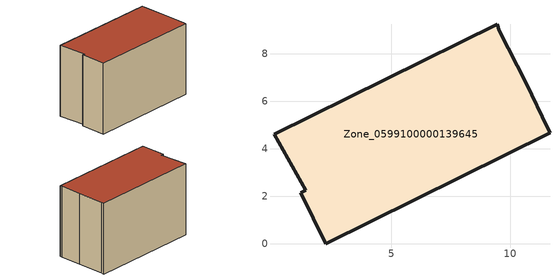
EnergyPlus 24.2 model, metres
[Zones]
Zone_0599100000139645
 floor ground (C_G): 9.53,8.96 10.66,6.75 11.58,4.87 11.67,4.67 2.24,0 1.19,2.15 1.39,2.24 0.06,4.61 9.45,9.24 z0
 wall outside (C_F): 2.24,0 11.67,4.67 11.58,4.87 10.66,6.75 9.53,8.96 9.45,9.24 0.06,4.61 1.39,2.24 1.19,2.15 2.24,0 z0:6.76
 roof outside (C_R): 0.06,4.61 1.39,2.24 1.19,2.15 2.24,0 11.67,4.67 11.58,4.87 10.66,6.75 9.53,8.96 9.45,9.24 z6.76
[BUILDING]
Pand.0599100000139645: North Axis=0; Terrain=City; Loads Convergence Tolerance Value=0.04; Temperature Convergence Tolerance Value=0.4; Solar Distribution=FullExterior; Maximum Number of Warmup Days=25; Minimum Number of Warmup Days=1
[Site:Location]
Rotterdam.The.Hague.AP_ZH_NLD Design_Conditions: Latitude=51.96; Longitude=4.45; Time Zone=1; Elevation=-4.5
[SITE:GROUNDTEMPERATURE:BUILDINGSURFACE]
18, 18, 18, 18, 18, 18, 18, 18, 18, 18, 18, 18
[MATERIAL] Thermal Absorptance=0.9; Solar Absorptance=0.7; Visible Absorptance=0.7
Name | Roughness | Thickness | Conductivity | Density | Specific Heat
G.TI.1975-1991 | MediumSmooth | 0.15 | 0.288461 | 540 | 1210
F.TI.1975-1991 | Rough | 0.3 | 0.230769 | 1920 | 840
R.TI.1975-1991 | MediumRough | 0.2 | 0.153846 | 1500 | 1000
[CONSTRUCTION]
C_G: G.TI.1975-1991
C_F: F.TI.1975-1991
C_R: R.TI.1975-1991
[ZONE]
Zone_0599100000139645: Type=1; Multiplier=1; Ceiling Height=Autocalculate; Volume=Autocalculate; Floor Area=autocalculate; Part of Total Floor Area=Yes
[ZONEINFILTRATION:DESIGNFLOWRATE]
Infil_Zone_0599100000139645: Zone or ZoneList or Space or SpaceList=Zone_0599100000139645; Schedule=AlwaysOn; Design Flow Rate Calculation Method=Flow/Area; Flow Rate per Floor Area=0.003; Constant Term Coefficient=1; Temperature Term Coefficient=0; Velocity Term Coefficient=0; Velocity Squared Term Coefficient=0
[HVACTEMPLATE:ZONE:IDEALLOADSAIRSYSTEM]
Zone_0599100000139645: Maximum Heating Supply Air Temperature=50; Minimum Cooling Supply Air Temperature=13; Maximum Heating Supply Air Humidity Ratio=0.0156; Minimum Cooling Supply Air Humidity Ratio=0.0077; Heating Limit=NoLimit; Cooling Limit=NoLimit; Dehumidification Control Type=ConstantSensibleHeatRatio; Cooling Sensible Heat Ratio=0.7; Dehumidification Setpoint=60; Humidification Control Type=None; Humidification Setpoint=30; Outdoor Air Method=None; Outdoor Air Flow Rate per Person=0.00944; Outdoor Air Flow Rate per Zone Floor Area=0; Outdoor Air Flow Rate per Zone=0; Demand Controlled Ventilation Type=None; Outdoor Air Economizer Type=NoEconomizer; Heat Recovery Type=None; Sensible Heat Recovery Effectiveness=0.7; Latent Heat Recovery Effectiveness=0.65
[ZONECONTROL:THERMOSTAT]
ThermostatControl_Zone_0599100000139645: Zone or ZoneList=Zone_0599100000139645; Control Type Schedule=DualSetpointControlType; Control 1=Thermostat_Zone_0599100000139645; Temperature Difference Between Cutout And Setpoint=0
[THERMOSTATSETPOINT:DUALSETPOINT]
Thermostat_Zone_0599100000139645: Heating Setpoint Temperature Schedule=HeatingSetpoint_Zone_0599100000139645; Cooling Setpoint Temperature Schedule=CoolingSetpoint_Zone_0599100000139645
[SCHEDULE:COMPACT]
HeatingSetpoint_Zone_0599100000139645: Through: 12/31, For: AllDays, Until: 24:00, 21
CoolingSetpoint_Zone_0599100000139645: Through: 12/31, For: AllDays, Until: 24:00, 24
DualSetpointControlType: Through: 12/31, For: AllDays, Until: 24:00, 4
AlwaysOn: Through: 12/31, For: AllDays, Until: 24:00, 1
